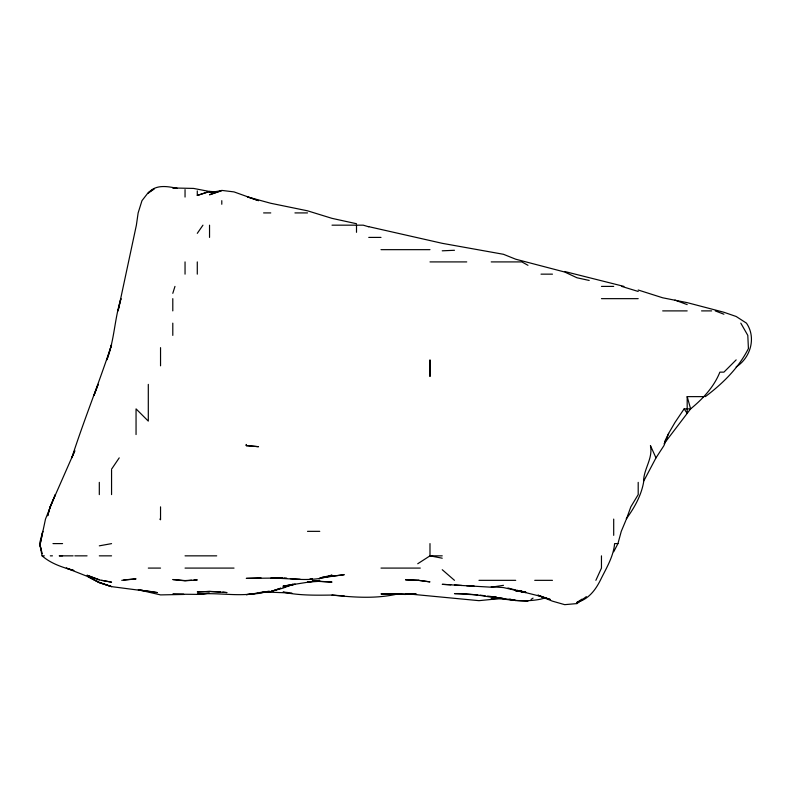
<?xml version="1.0" encoding="UTF-8"?>
<svg xmlns="http://www.w3.org/2000/svg" width="791" height="791" viewBox="0 0 791 791"><rect width="100%" height="100%" fill="white"/><g stroke="black" fill="none" stroke-linecap="round" stroke-linejoin="round"><path stroke-width="1.19" d="M42.239 553.611L39.55 543.595L42.773 531.344L40.529 542.478L45.492 519.094L55.33 494.602L50.317 506.418M613.697 551.782L617.949 543.595L621.271 531.344L625.938 520.201M172.794 293.332L174.969 286.401M626.423 519.094L630.822 506.853L638.199 494.602L638.199 482.362M736.164 359.885L723.923 372.136L719.879 372.136C713.937 387.026 702.833 398.852 690.622 408.878L684.136 408.878L674.941 422.513L668.662 433.369L663.946 445.62L655.986 457.86L643.597 481.333M50.317 506.458L74.819 450.732L71.783 457.86C84.064 419.794 99.122 382.795 111.561 344.787L106.844 359.885C114.497 340.17 114.487 318.694 120.964 298.652L118.057 310.893L136.378 225.168L138.138 212.917L141.975 200.667L148.303 192.52L153.929 189.009M595.88 580.337L601.457 568.086L601.457 555.846M664.677 441.536L668.662 433.369M626.116 519.094C634.184 508.079 641.115 495.967 643.577 482.362C643.202 469.31 653.228 458.829 650.439 445.62L655.986 457.86M111.561 469.182L119.223 457.86M197.285 233.345L202.951 225.168M664.094 443.721L690.622 408.878L687.181 396.627L704.079 396.627M736.164 366.915C750.619 357.809 756.433 337.579 746.457 323.143L736.164 316.479L723.923 312.267L687.181 302.637L662.68 297.792L638.199 290.01M705.354 396.627C722.717 383.566 738.497 368.112 748.424 348.554L747.802 335.394L740.811 323.143M516.78 590.373L540.213 596.236L552.454 601.16L564.705 604.66L576.955 603.582L586.368 596.622M153.929 189.089L148.303 193.103C155.461 184.155 167.484 186.251 177.303 188.426L172.794 187.971L193.587 188.426L211.761 191.936M417.737 563.746L429.988 555.846L442.238 555.846M531.028 599.42L533.065 598.105M576.955 603.582L576.955 602.386L582.057 599.113M576.955 602.386C589.295 599.054 596.266 588.949 601.457 578.033C606.964 567.098 613.519 556.033 614.607 543.595L617.949 543.595M293.046 584.331L283.02 588.118L270.769 591.569L259.794 592.588L270.769 591.579L280.785 588.188L270.769 591.569M197.285 190.918L197.285 195.446L209.536 191.373L215.656 191.857M197.285 195.446L209.536 191.551M293.046 584.154L283.02 587.149L295.27 584.223L283.02 586.131L319.762 580.337L307.511 582.087L319.762 581.306L332.012 582.087L312.415 581.078L319.762 581.316M545.78 597.848L540.213 599.262C511.698 604.828 483.261 592.677 454.479 593.626L477.744 594.931M269.612 591.233L258.528 593.458L246.278 594.644L258.528 592.993C238.259 597.076 217.733 592.162 197.285 594.209L209.536 593.21L197.285 594.387L172.794 594.13L183.819 594.377M268.426 591.292L261.406 592.588L270.769 591.579M99.31 545.839L111.561 543.625M398.812 593.705C376.803 599.034 354.269 597.393 332.012 595.069C315.639 595.257 299.117 595.603 283.02 592.113L287.627 592.489M503.471 585.33L491.221 587.199L442.238 584.331L450.811 584.776M321.986 577.39L344.253 574.691L319.762 578.013L332.012 575.116C312.346 582.878 291.187 577.875 270.769 578.221L283.02 577.984L246.278 578.379L260.981 577.806M502.354 598.342L478.97 600.666L405.496 593.645L416.521 594.348L380.995 593.912L405.496 594.456L393.246 593.823M309.963 578.933L312.415 578.626M123.801 579.922L136.052 578.864L121.755 580.337M191.62 580.179L185.045 580.584L172.794 579.536L185.045 580.821L197.285 579.922L193.884 580.08M442.238 250.816L454.479 250.282M183.819 594.446L160.543 594.901L138.287 589.75M497.351 598.382L491.221 598.569L503.471 598.54M62.568 555.846L59.345 555.846L73.128 555.846M415.295 593.636L405.496 593.883L416.521 594.377M214.43 192.401L209.536 192.45L221.787 190.7L209.536 194.774L221.787 190.404L234.027 191.906L258.528 200.667L247.385 196.89L270.769 203.277L307.511 210.811L332.012 218.356L356.504 223.724M300.165 579.259L290.366 578.636M263.591 212.917L270.769 212.917M294.934 212.917L307.511 212.917M332.012 225.168L363.237 225.168L368.754 226.809M368.754 237.409L380.995 237.409M380.995 249.659L429.988 249.659M429.988 261.91L466.73 261.91M491.221 261.91L521.852 261.91L527.963 265.301M541.014 274.151L552.454 274.151M601.457 286.401L613.697 286.401M601.457 298.652L638.199 298.652M662.68 310.893L687.181 310.893M701.548 310.893L711.682 310.893M307.511 531.344L319.762 531.344M39.55 543.595L40.301 543.595M52.977 543.595L62.568 543.595M41.389 550.269L39.659 543.595L42.101 555.846L44.336 555.846M50.317 555.846L52.443 555.846M74.819 555.846L87.059 555.846M99.31 555.846L111.561 555.846M185.045 555.846L216.704 555.846M148.303 568.086L160.543 568.086M185.045 568.086L234.027 568.086M380.995 568.086L420.288 568.086M418.597 580.337L429.988 581.879L417.737 580.248L405.496 579.793L418.795 580.337M478.97 580.337L515.712 580.337M534.726 580.337L552.454 580.337M466.73 585.824L474.076 585.953M220.56 591.905L209.536 591.401L197.285 591.945L209.536 591.46L227.027 592.588L222.835 592.083M291.83 593.032L265.875 592.044M491.221 586.774L503.471 587.565L525.432 592.588L517.878 590.62M454.479 584.964L461.825 585.478M332.012 595.079L344.253 595.949M493.673 596.8L496.125 597.027M523.069 591.698L515.712 590.917L525.738 592.281M480.196 595.168L485.101 595.771M487.553 596.068L491.221 596.523M284.246 577.826L286.688 578.152M492.338 596.77L515.712 600.527L527.963 601.209M139.394 589.71L142.736 590.215M144.961 590.561L157.3 592.588L111.561 586.625L99.31 582.67L87.059 576.273L66.315 568.086L73.751 570.499M492.338 596.721L503.471 598.738M542.438 596.681L540.213 596.276L550.229 599.459L537.989 595.257M101.703 580.337L111.561 582.166L99.31 579.912L87.059 575.245L99.31 579.773M442.238 558.199L429.988 555.846L429.988 543.595M523.513 591.698L516.83 590.373L526.005 592.34L517.996 590.561M509.038 599.163L515.712 600.527L510.146 599.242M368.754 226.661L442.238 243.321L503.471 254.297L515.712 259.211L564.705 272.025L576.955 277.76L589.196 280.449M621.677 286.401L638.199 291.464M564.705 271.511L623.941 286.401M507.921 588L515.712 590.056M537.989 595.356L540.213 595.969L538.068 595.297M73.682 570.499C62.469 567.335 51 563.676 42.101 555.846M100.427 582.71L111.561 586.625L99.31 582.641L88.009 576.491M674.941 300.096L687.181 304.604M715.252 310.893L723.923 314.225M95.276 580.337L99.31 582.314M88.088 576.491L94.248 579.783M442.238 569.708L454.479 580.337M159.861 519.094L160.543 519.796L160.543 506.853M684.136 408.878L687.181 413.396L687.181 396.627M613.697 519.094L613.697 535.349M356.504 225.168L356.504 232.317M221.787 200.667L221.787 204.266M209.536 225.168L209.536 237.409M197.285 261.91L197.285 274.151M185.045 189.593L185.045 197.058M185.045 261.91L185.045 274.151M172.794 298.652L172.794 310.893M172.794 323.143L172.794 335.394M160.543 347.635L160.543 365.818M148.303 384.377L148.303 421.119L136.052 408.878L136.052 434.546M111.561 470.111L111.561 494.602M99.31 482.362L99.31 494.622M430.027 372.136L429.988 376.496L429.988 359.885L430.027 372.136M50.13 506.853L47.678 515.762L50.149 506.853M98.084 384.377L93.951 395.51L98.163 384.377M246.377 445.62L246.278 444.453L246.278 445.62L258.528 446.688L246.377 445.62"/></g></svg>
